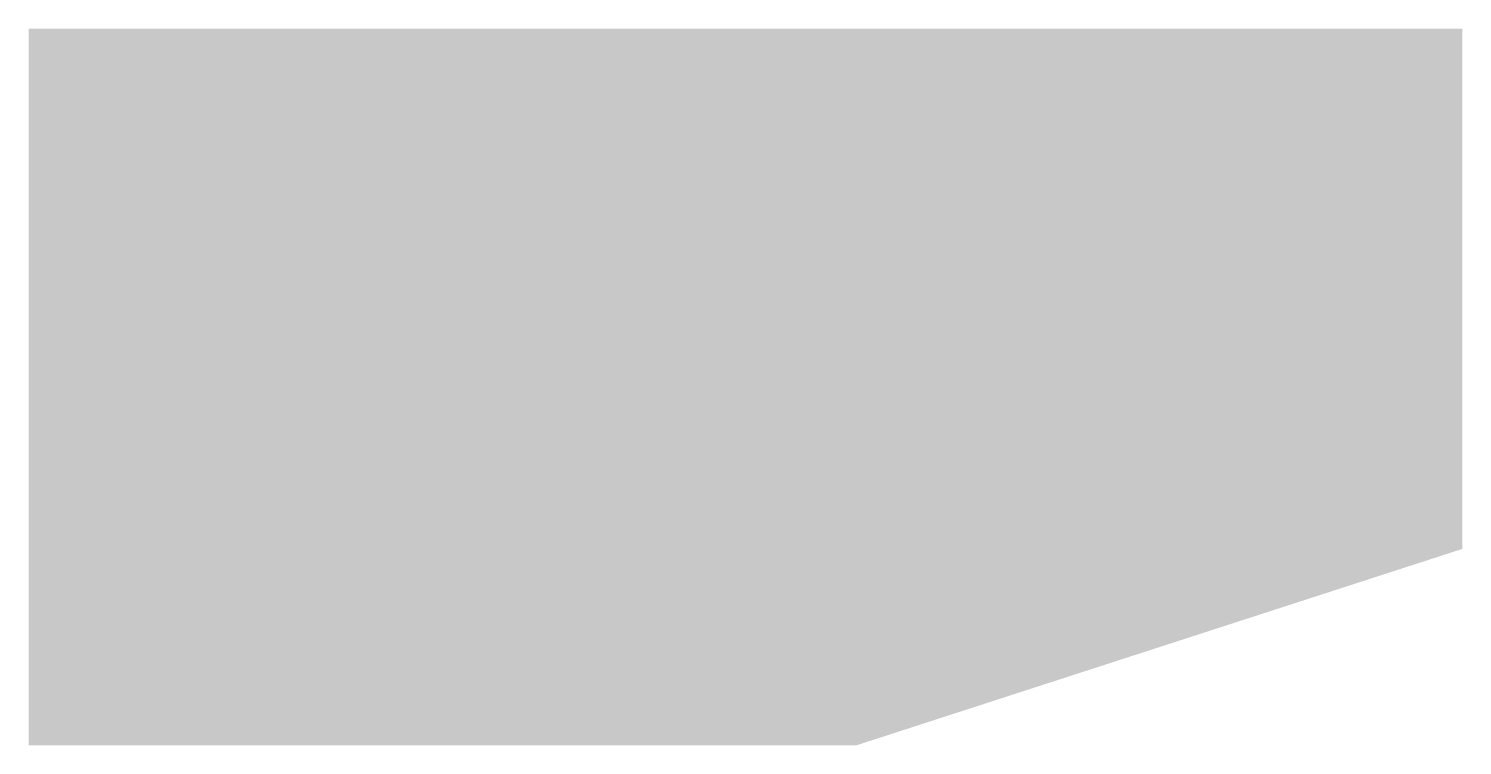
# Model space of a CAD drawing. Header units: inches. Extents: x 94889 to 364662, y -10661 to -3947.
# Drawn here: x 364337.8 to 364661.8, y -7805.3 to -7643.3 of the extents above.
import ezdxf

# ---------------------------------------------------------------- set-up
doc = ezdxf.new("R2010")
doc.units = ezdxf.units.IN
doc.header["$LTSCALE"] = 2
doc.header["$MEASUREMENT"] = 0
doc.layers.add('door', color=20, linetype='CONTINUOUS', lineweight=35)
pattern_1 = [(228.012787504, (8275.296694, 22289.514604), (-8, -9), [0.134536, -13.319088047]), (184.969740728, (8275.206694, 22289.414604), (12, 1), [0.230868, -22.8559247612]), (132.510447078, (8274.976694, 22289.394604), (10, -11), [0.162788, -16.116032596]), (267.273689006, (8274.586694, 22289.144604), (1, 20), [0.210238, -20.8135580416]), (292.833654178, (8274.576694, 22288.934604), (-5, 12), [0.206155, -20.409373128]), (357.273689006, (8274.656694, 22288.744604), (-20, 1), [0.210238, -20.8135580416]), (37.694240467, (8274.866694, 22288.734604), (-13, -10), [0.278029, -27.524848549]), (72.255328375, (8275.086694, 22288.904604), (7, 22), [0.262488, -25.9863214968]), (121.429565615, (8275.166694, 22289.154604), (-8, 13), [0.21095, -20.8840731097]), (175.23635831, (8275.05669, 22289.334604), (11, -1), [0.240832, -11.8007625788]), (222.397437798, (8274.816694, 22289.354604), (-12, -11), [0.311448, -30.8333750048]), (138.814074834, (8275.57669, 22289.1346), (-7, 6), [0.106301, -10.5238448127]), (171.46923439, (8275.496694, 22289.204604), (13, -2), [0.202237, -20.0215114162]), (225, (8275.2967, 22289.2346), (-1e-16, -1), [0.141421, -1.2727925624]), (203.198590514, (8275.2267, 22289.3546), (5, 2), [0.076158, -7.539615106]), (291.801409486, (8275.1567, 22289.3246), (-1, 3), [0.107703, -5.277461807]), (30.96375653, (8275.1967, 22289.2246), (3, 2), [0.174929, -5.6560228948]), (161.56505118, (8275.3467, 22289.3146), (2, -1), [0.126491, -3.0357866602]), (16.389540334, (8274.576694, 22289.324604), (10, 3), [0.1772, -17.5428451467]), (70.346175942, (8274.746694, 22289.374604), (-4.000000000001, -11.000000000003), [0.148661, -14.7174077473]), (293.198590514, (8275.3467, 22289.5146), (-2, 5), [0.152315, -7.463458106]), (343.610459666, (8275.406694, 22289.374604), (-10, 3), [0.1772, -17.5428451467]), (339.44395478, (8274.57669, 22288.7046), (-5, 2), [0.17088, -8.3731237453]), (294.77514057, (8274.736694, 22288.644604), (-5, 11), [0.143178, -14.1746430633]), (66.801409486, (8275.3567, 22288.5146), (2, 5), [0.152315, -7.463458106]), (17.354024636, (8275.416694, 22288.654604), (-13, -4), [0.167631, -16.5954236142]), (69.44395478, (8274.86669, 22288.5146), (-2, -5), [0.08544, -8.4585637453]), (101.309932474, (8275.2967, 22288.5146), (-1, 4), [0.05099, -5.0480295136]), (165.96375653, (8275.2867, 22288.5646), (3, -1), [0.206155, -3.9169506256]), (186.009005957, (8275.086694, 22288.614604), (10, 1), [0.19105, -18.9139231745]), (303.69006753, (8275.1967, 22289.1346), (-1, 2), [0.144222, -3.4613292755]), (353.157226587, (8275.276694, 22289.014604), (17, -2), [0.251794, -24.927562624]), (60.9453959, (8275.52669, 22288.9846), (-4, -7), [0.102956, -10.192674141]), (90, (8275.5767, 22289.0746), (-1, 1), [0.06, -0.94]), (120.256437164, (8275.066694, 22288.644604), (4, -7), [0.138924, -13.7535199894]), (48.012787504, (8274.996694, 22288.764604), (8, 9), [0.269072, -13.184552047]), (0, (8275.1767, 22288.9646), (1, 1), [0.26, -0.74]), (325.30484647, (8275.436694, 22288.964604), (10, -7), [0.158114, -15.6532743008]), (254.0546041, (8275.5667, 22288.8746), (-1, -4), [0.145602, -7.1345078893]), (207.645975364, (8275.526694, 22288.734604), (-19, -10), [0.237065, -23.4694741823]), (175.42607874, (8275.316694, 22288.624604), (-13, 1), [0.250799, -24.829073408])]

msp = doc.modelspace()

# ---------------------------------------------------------------- hatches: boundary and pattern name
at = {"layer": 'door', "ltscale": 0.5}
h = msp.add_hatch(dxfattribs=at)
h.set_pattern_fill('GRAVEL', color=256)
h.set_pattern_definition(pattern_1)
h.paths.add_polyline_path([(364545.26, -7643.29), (364337.77, -7643.29), (364337.77, -7805.29), (364394.27, -7805.29)])
h.paths.add_polyline_path([(364661.77, -7760.89), (364661.77, -7678.63), (364442.65, -7805.29), (364524.8, -7805.29)], flags=16)
h.paths.add_polyline_path([(364661.77, -7760.89), (364524.8, -7805.29), (364661.77, -7805.29)], flags=0)
h.paths.add_polyline_path([(364410.08, -7717.33), (364462, -7717.33), (364462, -7691.31), (364410.08, -7691.31)], flags=24)
h = msp.add_hatch(dxfattribs=at)
h.set_pattern_fill('GRAVEL', color=256)
h.set_pattern_definition(pattern_1)
h.paths.add_polyline_path([(364545.26, -7643.29), (364337.77, -7643.29), (364337.77, -7805.29), (364394.27, -7805.29)])
h.paths.add_polyline_path([(364514.05, -7678.65), (364523.54, -7668.46), (364514.5, -7660.03), (364505.01, -7670.22)], flags=25)
h.paths.add_polyline_path([(364410.08, -7717.33), (364462, -7717.33), (364462, -7691.31), (364410.08, -7691.31)], flags=24)
h = msp.add_hatch(dxfattribs=at)
h.set_pattern_fill('GRAVEL', color=256)
h.set_pattern_definition(pattern_1)
h.paths.add_polyline_path([(364337.77, -7805.29), (364394.27, -7805.29), (364545.26, -7643.29), (364337.77, -7643.29)])
h.paths.add_polyline_path([(364514.05, -7678.65), (364523.54, -7668.46), (364514.5, -7660.03), (364505.01, -7670.22)], flags=25)
h.paths.add_polyline_path([(364410.08, -7717.33), (364462, -7717.33), (364462, -7691.31), (364410.08, -7691.31)], flags=24)
h = msp.add_hatch(dxfattribs=at)
h.set_pattern_fill('GRAVEL', color=256)
h.set_pattern_definition(pattern_1)
h.paths.add_polyline_path([(364545.26, -7643.29), (364337.77, -7643.29), (364337.77, -7805.29), (364394.27, -7805.29)])
h = msp.add_hatch(dxfattribs=at)
h.set_pattern_fill('GRAVEL', color=256)
h.set_pattern_definition(pattern_1)
h.paths.add_polyline_path([(364661.77, -7649.31), (364661.77, -7643.29), (364545.26, -7643.29), (364394.27, -7805.29), (364428.45, -7805.29)])
h.paths.add_polyline_path([(364661.77, -7760.89), (364661.77, -7678.63), (364442.65, -7805.29), (364524.8, -7805.29)], flags=16)
h.paths.add_polyline_path([(364661.77, -7760.89), (364524.8, -7805.29), (364661.77, -7805.29)], flags=0)
h.paths.add_polyline_path([(364410.08, -7717.33), (364462, -7717.33), (364462, -7691.31), (364410.08, -7691.31)], flags=24)
h = msp.add_hatch(dxfattribs=at)
h.set_pattern_fill('GRAVEL', color=256)
h.set_pattern_definition(pattern_1)
h.paths.add_polyline_path([(364661.77, -7649.31), (364661.77, -7643.29), (364545.26, -7643.29), (364394.27, -7805.29), (364428.45, -7805.29)])
h.paths.add_polyline_path([(364556.61, -7721.01), (364576.86, -7707.47), (364569.98, -7697.19), (364549.74, -7710.73)], flags=25)
h = msp.add_hatch(dxfattribs=at)
h.set_pattern_fill('GRAVEL', color=256)
h.set_pattern_definition(pattern_1)
h.paths.add_polyline_path([(364661.77, -7649.31), (364661.77, -7643.29), (364545.26, -7643.29), (364394.27, -7805.29), (364428.45, -7805.29)])
h.paths.add_polyline_path([(364556.61, -7721.01), (364576.86, -7707.47), (364569.98, -7697.19), (364549.74, -7710.73)], flags=25)
h = msp.add_hatch(dxfattribs=at)
h.set_pattern_fill('GRAVEL', color=256)
h.set_pattern_definition(pattern_1)
h.paths.add_polyline_path([(364661.77, -7649.31), (364661.77, -7643.29), (364545.26, -7643.29), (364394.27, -7805.29), (364428.45, -7805.29)])
h = msp.add_hatch(dxfattribs=at)
h.set_pattern_fill('GRAVEL', color=256)
h.set_pattern_definition(pattern_1)
h.paths.add_polyline_path([(364661.77, -7649.31), (364661.77, -7643.29), (364545.26, -7643.29), (364394.27, -7805.29), (364428.45, -7805.29)])
h = msp.add_hatch(dxfattribs=at)
h.set_pattern_fill('GRAVEL', color=256)
h.set_pattern_definition(pattern_1)
h.paths.add_polyline_path([(364661.77, -7649.31), (364661.77, -7643.29), (364545.26, -7643.29), (364394.27, -7805.29), (364428.45, -7805.29)])
h.paths.add_polyline_path([(364552.78, -7712.39), (364570.12, -7700.8), (364573.52, -7705.9), (364556.19, -7717.49)], flags=16)
h = msp.add_hatch(dxfattribs=at)
h.set_pattern_fill('GRAVEL', color=256)
h.set_pattern_definition(pattern_1)
h.paths.add_polyline_path([(364661.77, -7678.63), (364661.77, -7649.31), (364428.45, -7805.29), (364442.65, -7805.29)], flags=17)
h.paths.add_polyline_path([(364661.77, -7760.89), (364661.77, -7678.63), (364442.65, -7805.29), (364524.8, -7805.29)], flags=16)
h.paths.add_polyline_path([(364661.77, -7760.89), (364524.8, -7805.29), (364661.77, -7805.29)], flags=0)
h.paths.add_polyline_path([(364410.08, -7717.33), (364462, -7717.33), (364462, -7691.31), (364410.08, -7691.31)], flags=24)

doc.saveas('drawing.dxf')
